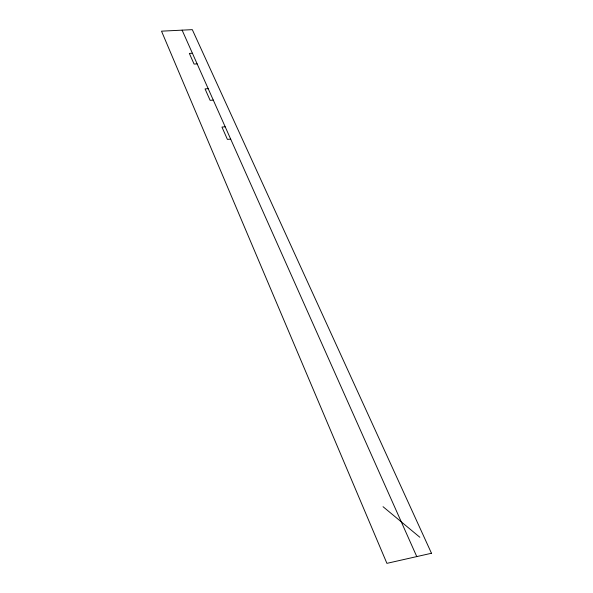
<?xml version="1.0" encoding="UTF-8"?>
<svg xmlns="http://www.w3.org/2000/svg" width="593" height="593" viewBox="0 0 593 593"><rect width="100%" height="100%" fill="white"/><g stroke="black" fill="none" stroke-linecap="round" stroke-linejoin="round"><path stroke-width="0.89" d="M230.684 139.118L227.401 139.392L221.945 127.058L225.192 126.798M213.295 100.113L210.115 100.336L205.052 88.898L208.202 88.683M197.15 63.881L194.067 64.066L189.36 53.422L192.406 53.251M383.041 506.696L419.837 537.251M182.11 30.154L416.768 556.59M431.482 553.262L386.91 563.35L161.518 31.162L192.31 29.65L431.482 553.262"/></g></svg>
